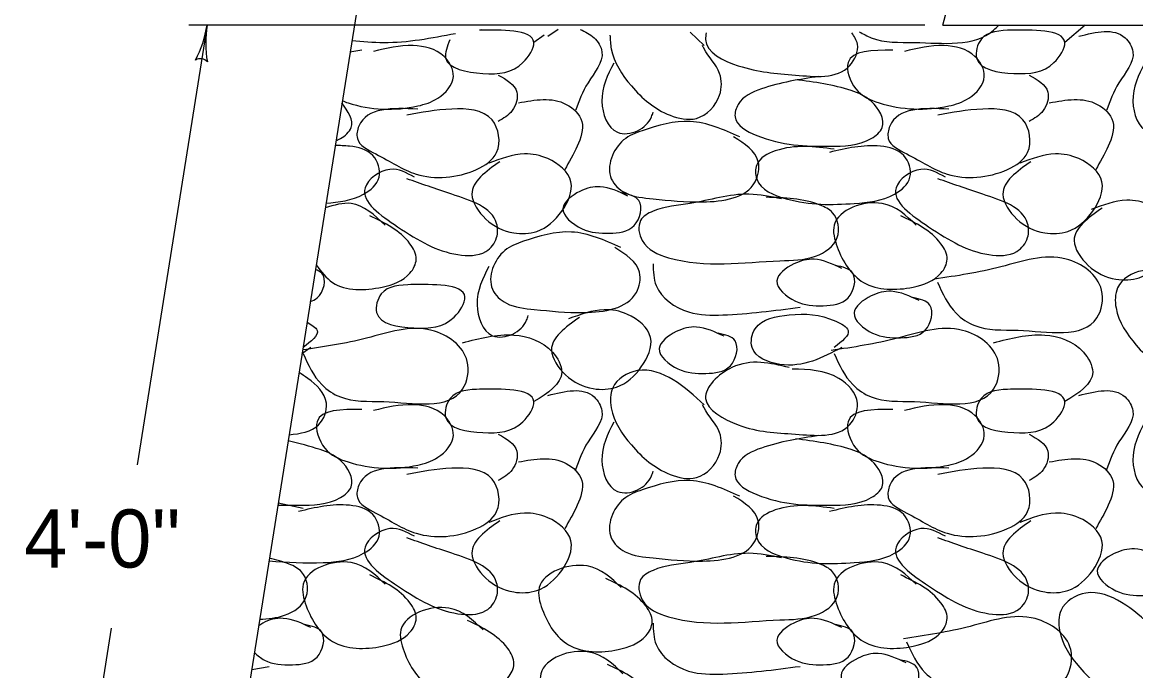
# Model space of a CAD drawing. Extents: x 1007 to 1035.5, y 1000.5 to 1021.5.
# Drawn here: x 1019.391 to 1023.223, y 1003.278 to 1005.51 of the extents above; entities that cross this region are included whole.
import ezdxf

# ---------------------------------------------------------------- set-up
doc = ezdxf.new("R2010")
doc.units = 0
doc.layers.add('Level 1', color=7, linetype='Continuous')

msp = doc.modelspace()

# ---------------------------------------------------------------- linework, layer by layer
at = {"layer": 'Level 1'}
for p, q in [((1021.2755, 1010.1626), (1019.8975, 1001.4998)), ((1022.5593, 1005.4998), (1022.6563, 1005.862)), ((1020.0274, 1005.4998), (1019.7867, 1003.9864)), ((1022.4968, 1005.4998), (1019.9649, 1005.4998)), ((1020.9705, 1005.4825), (1020.969, 1005.485)), ((1021.1997, 1005.4612), (1021.2349, 1005.4863)), ((1022.5593, 1005.4998), (1024.8926, 1005.4998)), ((1023.0494, 1005.4998), (1022.979, 1005.4399)), ((1021.1876, 1005.4649), (1021.1517, 1005.4399)), ((1021.7377, 1005.4292), (1021.6892, 1005.4755)), ((1020.5603, 1005.4134), (1020.5189, 1005.4064)), ((1020.3845, 1004.3905), (1020.3538, 1004.3686)), ((1020.3578, 1003.8365), (1020.2721, 1003.855)), ((1019.6972, 1003.4239), (1019.3912, 1001.4998)), ((1020.1811, 1003.2825), (1020.2407, 1003.293))]:
    msp.add_line(p, q, dxfattribs=at)
for centre, radius, start, end in [((1019.6413, 1005.5612), 0.3909, 332.3093, 350.956), ((1020.4135, 1005.4383), 0.3909, 170.9621, 189.6309), ((1020.4135, 1005.4383), 0.3909, 170.9499, 170.9621), ((1020.004, 1005.3529), 0.0313, 39.7367, 121.8534)]:
    msp.add_arc(centre, radius, start, end, dxfattribs=at)
for points in [[(1020.8628, 1005.4492), (1020.848, 1005.3867), (1020.9758, 1005.3334), (1021.1143, 1005.3707), (1021.1517, 1005.4399), (1020.9705, 1005.4825), (1020.9652, 1005.4825)], [(1021.3112, 1005.4851), (1021.3595, 1005.4559), (1021.3862, 1005.408), (1021.3382, 1005.3014), (1021.2955, 1005.2055)], [(1022.2716, 1005.4771), (1022.3132, 1005.4559), (1022.4623, 1005.4399), (1022.734, 1005.4825), (1022.7517, 1005.4998)], [(1022.7978, 1005.4825), (1022.6913, 1005.4505), (1022.6753, 1005.3867), (1022.8032, 1005.3334), (1022.9417, 1005.3707), (1022.979, 1005.4399), (1022.7978, 1005.4825), (1022.7925, 1005.4825)], [(1023.027, 1005.4612), (1023.1868, 1005.4559), (1023.2135, 1005.408), (1023.1655, 1005.3014), (1023.1228, 1005.2055)], [(1020.5253, 1005.4465), (1020.635, 1005.4399), (1020.8817, 1005.4713)], [(1021.4136, 1005.465), (1021.4182, 1005.4185), (1021.4873, 1005.2907), (1021.6205, 1005.1895), (1021.7112, 1005.1789), (1021.791, 1005.2589), (1021.791, 1005.3334), (1021.7377, 1005.4185), (1021.7325, 1005.4292)], [(1021.7448, 1005.4734), (1021.743, 1005.4505), (1021.855, 1005.36), (1022.052, 1005.328), (1022.2385, 1005.36), (1022.2652, 1005.4345), (1022.246, 1005.4734)], [(1020.4924, 1005.2393), (1020.5123, 1005.2322), (1020.7522, 1005.2215), (1020.8213, 1005.2482), (1020.8747, 1005.3227), (1020.8427, 1005.392), (1020.7362, 1005.4292), (1020.5998, 1005.4092)], [(1022.3877, 1005.4134), (1022.2332, 1005.3707), (1022.2598, 1005.28), (1022.3397, 1005.2322), (1022.5795, 1005.2215), (1022.6487, 1005.2482), (1022.702, 1005.3227), (1022.67, 1005.392), (1022.5635, 1005.4292), (1022.4272, 1005.4092)], [(1021.4268, 1005.3692), (1021.3862, 1005.2375), (1021.4393, 1005.1309), (1021.5087, 1005.1362), (1021.5567, 1005.1842), (1021.562, 1005.2002)], [(1023.2542, 1005.3692), (1023.2135, 1005.2375), (1023.2667, 1005.1309), (1023.336, 1005.1362), (1023.384, 1005.1842), (1023.3893, 1005.2002)], [(1021.0292, 1005.328), (1021.0932, 1005.2694), (1021.0772, 1005.2055), (1021.0292, 1005.1682)], [(1022.8565, 1005.328), (1022.9205, 1005.2694), (1022.9045, 1005.2055), (1022.8565, 1005.1682)], [(1022.132, 1005.3227), (1021.9348, 1005.28), (1021.855, 1005.2269), (1021.8443, 1005.1842), (1021.9188, 1005.1202), (1022.1693, 1005.083), (1022.3132, 1005.1097), (1022.3503, 1005.1469), (1022.3132, 1005.2375), (1022.2438, 1005.2747), (1022.052, 1005.312)], [(1021.0985, 1005.2322), (1021.2635, 1005.2269), (1021.3168, 1005.1682), (1021.3008, 1005.083), (1021.2583, 1005.003)], [(1022.9258, 1005.2322), (1023.0908, 1005.2269), (1023.1442, 1005.1682), (1023.1282, 1005.083), (1023.0857, 1005.003)], [(1020.4706, 1005.1027), (1020.4858, 1005.1097), (1020.523, 1005.1469), (1020.4913, 1005.2325)], [(1020.7522, 1005.2109), (1020.5497, 1005.1522), (1020.5443, 1005.1097), (1020.6083, 1005.0564), (1020.7468, 1004.987), (1020.9547, 1005.003), (1021.0238, 1005.0617), (1021.0078, 1005.1735), (1020.8693, 1005.2109), (1020.7148, 1005.1895)], [(1022.5795, 1005.2109), (1022.377, 1005.1522), (1022.3717, 1005.1097), (1022.4357, 1005.0564), (1022.5742, 1004.987), (1022.782, 1005.003), (1022.8512, 1005.0617), (1022.8352, 1005.1735), (1022.6967, 1005.2109), (1022.5422, 1005.1895)], [(1021.8603, 1005.1149), (1021.6898, 1005.1682), (1021.5247, 1005.1362), (1021.4607, 1005.1044), (1021.4182, 1004.971), (1021.466, 1004.9232), (1021.562, 1004.9019), (1021.7325, 1004.8912), (1021.9135, 1004.9605), (1021.9242, 1005.0297), (1021.839, 1005.1149)], [(1020.4362, 1004.8866), (1020.5657, 1004.9179), (1020.619, 1004.9764), (1020.5977, 1005.051), (1020.5177, 1005.083), (1020.4679, 1005.0855)], [(1021.0345, 1005.0297), (1020.9387, 1004.9179), (1020.9865, 1004.8325), (1021.0825, 1004.7847), (1021.1623, 1004.79), (1021.2477, 1004.8592), (1021.2795, 1004.9605), (1021.1997, 1005.0404), (1021.1197, 1005.0564), (1020.9972, 1005.0244)], [(1022.1852, 1005.0724), (1021.9828, 1005.067), (1021.9188, 1005.019), (1021.9188, 1004.971), (1022.0202, 1004.9019), (1022.2545, 1004.8859), (1022.393, 1004.9179), (1022.4463, 1004.9764), (1022.425, 1005.051), (1022.345, 1005.083), (1022.1693, 1005.0617)], [(1022.8618, 1005.0297), (1022.766, 1004.9179), (1022.8138, 1004.8325), (1022.9098, 1004.7847), (1022.9897, 1004.79), (1023.075, 1004.8592), (1023.1068, 1004.9605), (1023.027, 1005.0404), (1022.947, 1005.0564), (1022.8245, 1005.0244)], [(1020.7415, 1004.9764), (1020.6563, 1005.003), (1020.571, 1004.9392), (1020.6828, 1004.806), (1020.8907, 1004.71), (1020.9865, 1004.7207), (1021.0238, 1004.7687), (1021.0238, 1004.8165), (1020.8693, 1004.9179), (1020.7148, 1004.971)], [(1022.5688, 1004.9764), (1022.4837, 1005.003), (1022.3983, 1004.9392), (1022.5102, 1004.806), (1022.718, 1004.71), (1022.8138, 1004.7207), (1022.8512, 1004.7687), (1022.8512, 1004.8165), (1022.6967, 1004.9179), (1022.5422, 1004.971)], [(1021.4758, 1004.9116), (1021.38, 1004.9436), (1021.3106, 1004.9276), (1021.2521, 1004.8691), (1021.316, 1004.7998), (1021.412, 1004.7838), (1021.4971, 1004.8105), (1021.5131, 1004.8958), (1021.4545, 1004.9223)], [(1022.0042, 1004.9019), (1021.8922, 1004.9179), (1021.6898, 1004.8859), (1021.562, 1004.8592), (1021.5193, 1004.8272), (1021.5247, 1004.758), (1021.6152, 1004.6994), (1021.9988, 1004.6887), (1022.1213, 1004.7047), (1022.1958, 1004.7687), (1022.18, 1004.8539), (1022.1373, 1004.8805), (1021.9508, 1004.9072)], [(1020.6403, 1004.8112), (1020.523, 1004.8859), (1020.4338, 1004.871)], [(1022.4677, 1004.8112), (1022.3503, 1004.8859), (1022.1852, 1004.8112), (1022.1958, 1004.7367), (1022.2865, 1004.6142), (1022.457, 1004.5982), (1022.5528, 1004.6462), (1022.5742, 1004.694), (1022.5528, 1004.7474), (1022.4143, 1004.8432)], [(1023.1072, 1004.8702), (1023.0113, 1004.7583), (1023.0592, 1004.673), (1023.1552, 1004.6252), (1023.235, 1004.6305), (1023.3203, 1004.6997), (1023.3522, 1004.801), (1023.2723, 1004.8808), (1023.1923, 1004.8968), (1023.0698, 1004.8648)], [(1020.4025, 1004.6743), (1020.4592, 1004.6142), (1020.6297, 1004.5982), (1020.7255, 1004.6462), (1020.7468, 1004.694), (1020.7255, 1004.7474), (1020.587, 1004.8432)], [(1021.4514, 1004.7344), (1021.2809, 1004.7877), (1021.1158, 1004.7557), (1021.0518, 1004.7239), (1021.0093, 1004.5905), (1021.0571, 1004.5427), (1021.1531, 1004.5214), (1021.3236, 1004.5107), (1021.5046, 1004.58), (1021.5153, 1004.6492), (1021.4301, 1004.7344)], [(1022.5409, 1004.6147), (1022.6049, 1004.5082), (1022.6689, 1004.4655), (1022.8181, 1004.4495), (1023.0897, 1004.4922), (1023.1057, 1004.588), (1022.9832, 1004.6947), (1022.7594, 1004.668), (1022.5304, 1004.6254)], [(1021.562, 1004.678), (1021.5727, 1004.6035), (1021.6845, 1004.5129), (1021.8017, 1004.5024), (1022.068, 1004.5289)], [(1022.2118, 1004.662), (1022.116, 1004.694), (1022.0467, 1004.678), (1021.9882, 1004.6195), (1022.052, 1004.5502), (1022.148, 1004.5342), (1022.2332, 1004.5609), (1022.2492, 1004.6462), (1022.1905, 1004.6727)], [(1020.3824, 1004.5482), (1020.4058, 1004.5609), (1020.4218, 1004.6462), (1020.4, 1004.6588)], [(1020.997, 1004.6694), (1020.9564, 1004.5377), (1021.0095, 1004.431), (1021.0789, 1004.4364), (1021.1269, 1004.4844), (1021.1322, 1004.5004)], [(1023.475, 1004.5371), (1023.3685, 1004.6224), (1023.246, 1004.6544), (1023.1609, 1004.5957), (1023.1555, 1004.5264), (1023.2247, 1004.3986), (1023.3579, 1004.2974), (1023.4485, 1004.2867), (1023.5284, 1004.3667), (1023.5284, 1004.4412), (1023.475, 1004.5264), (1023.4699, 1004.5371)], [(1020.7333, 1004.6068), (1020.6268, 1004.5748), (1020.6108, 1004.5109), (1020.7387, 1004.4576), (1020.8772, 1004.4949), (1020.9145, 1004.5641), (1020.7333, 1004.6068), (1020.728, 1004.6068)], [(1022.4776, 1004.5516), (1022.3818, 1004.5836), (1022.3124, 1004.5676), (1022.2539, 1004.5091), (1022.3178, 1004.4397), (1022.4138, 1004.4237), (1022.4989, 1004.4504), (1022.5149, 1004.5357), (1022.4563, 1004.5622)], [(1021.3084, 1004.4937), (1021.2126, 1004.3819), (1021.2604, 1004.2966), (1021.3564, 1004.2487), (1021.4363, 1004.2541), (1021.5216, 1004.3232), (1021.5534, 1004.4246), (1021.4736, 1004.5044), (1021.3936, 1004.5204), (1021.2711, 1004.4884)], [(1022.2118, 1004.3905), (1021.9988, 1004.3319), (1021.9028, 1004.3905), (1021.9135, 1004.4545), (1022.0308, 1004.5024), (1022.1905, 1004.481), (1022.2332, 1004.4492), (1022.1852, 1004.3905)], [(1020.3578, 1004.3692), (1020.4218, 1004.2627), (1020.4858, 1004.22), (1020.635, 1004.204), (1020.9067, 1004.2467), (1020.9227, 1004.3425), (1020.8002, 1004.4492), (1020.5763, 1004.4225), (1020.3559, 1004.3818)], [(1020.3711, 1004.4771), (1020.4058, 1004.4492), (1020.3578, 1004.3905)], [(1021.807, 1004.4288), (1021.7112, 1004.4608), (1021.6418, 1004.4448), (1021.5833, 1004.3863), (1021.6472, 1004.317), (1021.7432, 1004.301), (1021.8283, 1004.3277), (1021.8443, 1004.413), (1021.7857, 1004.4395)], [(1022.1852, 1004.3692), (1022.2492, 1004.2627), (1022.3132, 1004.22), (1022.4623, 1004.204), (1022.734, 1004.2467), (1022.75, 1004.3425), (1022.6275, 1004.4492), (1022.4037, 1004.4225), (1022.1747, 1004.3799)], [(1020.9067, 1004.4065), (1021.0825, 1004.4332), (1021.2157, 1004.3745), (1021.2477, 1004.3054), (1021.1517, 1004.204)], [(1022.734, 1004.4065), (1022.9098, 1004.4332), (1023.043, 1004.3745), (1023.075, 1004.3054), (1022.979, 1004.204)], [(1022.0308, 1004.3214), (1021.8337, 1004.3214), (1021.743, 1004.2147), (1021.855, 1004.1242), (1022.052, 1004.0922), (1022.2385, 1004.1242), (1022.2652, 1004.1987), (1022.2012, 1004.284), (1022.0413, 1004.316)], [(1020.3095, 1004.09), (1020.4112, 1004.1242), (1020.4378, 1004.1987), (1020.3738, 1004.284), (1020.3436, 1004.3044)], [(1021.7377, 1004.1934), (1021.6312, 1004.2787), (1021.5087, 1004.3107), (1021.4235, 1004.252), (1021.4182, 1004.1827), (1021.4873, 1004.0549), (1021.6205, 1003.9537), (1021.7112, 1003.943), (1021.791, 1004.023), (1021.791, 1004.0975), (1021.7377, 1004.1827), (1021.7325, 1004.1934)], [(1021.1997, 1004.2254), (1021.3595, 1004.22), (1021.3862, 1004.1722), (1021.3382, 1004.0655), (1021.2955, 1003.9697)], [(1023.027, 1004.2254), (1023.1868, 1004.22), (1023.2135, 1004.1722), (1023.1655, 1004.0655), (1023.1228, 1003.9697)], [(1020.9705, 1004.2467), (1020.864, 1004.2147), (1020.848, 1004.1509), (1020.9758, 1004.0975), (1021.1143, 1004.1349), (1021.1517, 1004.204), (1020.9705, 1004.2467), (1020.9652, 1004.2467)], [(1022.7978, 1004.2467), (1022.6913, 1004.2147), (1022.6753, 1004.1509), (1022.8032, 1004.0975), (1022.9417, 1004.1349), (1022.979, 1004.204), (1022.7978, 1004.2467), (1022.7925, 1004.2467)], [(1020.5603, 1004.1775), (1020.4058, 1004.1349), (1020.4325, 1004.0442), (1020.5123, 1003.9964), (1020.7522, 1003.9857), (1020.8213, 1004.0124), (1020.8747, 1004.0869), (1020.8427, 1004.1562), (1020.7362, 1004.1934), (1020.5998, 1004.1734)], [(1022.3877, 1004.1775), (1022.2332, 1004.1349), (1022.2598, 1004.0442), (1022.3397, 1003.9964), (1022.5795, 1003.9857), (1022.6487, 1004.0124), (1022.702, 1004.0869), (1022.67, 1004.1562), (1022.5635, 1004.1934), (1022.4272, 1004.1734)], [(1021.4268, 1004.1334), (1021.3862, 1004.0017), (1021.4393, 1003.895), (1021.5087, 1003.9004), (1021.5567, 1003.9484), (1021.562, 1003.9644)], [(1023.2542, 1004.1334), (1023.2135, 1004.0017), (1023.2667, 1003.895), (1023.336, 1003.9004), (1023.384, 1003.9484), (1023.3893, 1003.9644)], [(1020.271, 1003.8481), (1020.342, 1003.8472), (1020.4858, 1003.8739), (1020.523, 1003.911), (1020.4858, 1004.0017), (1020.4165, 1004.0389), (1020.3061, 1004.0687)], [(1021.0292, 1004.0922), (1021.0932, 1004.0335), (1021.0772, 1003.9697), (1021.0292, 1003.9324)], [(1022.132, 1004.0869), (1021.9348, 1004.0442), (1021.855, 1003.991), (1021.8443, 1003.9484), (1021.9188, 1003.8844), (1022.1693, 1003.8472), (1022.3132, 1003.8739), (1022.3503, 1003.911), (1022.3132, 1004.0017), (1022.2438, 1004.0389), (1022.052, 1004.0762)], [(1022.8565, 1004.0922), (1022.9205, 1004.0335), (1022.9045, 1003.9697), (1022.8565, 1003.9324)], [(1021.0985, 1003.9964), (1021.2635, 1003.991), (1021.3168, 1003.9324), (1021.3008, 1003.8472), (1021.2583, 1003.7672)], [(1022.9258, 1003.9964), (1023.0908, 1003.991), (1023.1442, 1003.9324), (1023.1282, 1003.8472), (1023.0857, 1003.7672)], [(1020.7522, 1003.975), (1020.5497, 1003.9164), (1020.5443, 1003.8739), (1020.6083, 1003.8205), (1020.7468, 1003.7512), (1020.9547, 1003.7672), (1021.0238, 1003.8259), (1021.0078, 1003.9377), (1020.8693, 1003.975), (1020.7148, 1003.9537)], [(1022.5795, 1003.975), (1022.377, 1003.9164), (1022.3717, 1003.8739), (1022.4357, 1003.8205), (1022.5742, 1003.7512), (1022.782, 1003.7672), (1022.8512, 1003.8259), (1022.8352, 1003.9377), (1022.6967, 1003.975), (1022.5422, 1003.9537)], [(1021.8603, 1003.879), (1021.6898, 1003.9324), (1021.5247, 1003.9004), (1021.4607, 1003.8685), (1021.4182, 1003.7352), (1021.466, 1003.6874), (1021.562, 1003.666), (1021.7325, 1003.6554), (1021.9135, 1003.7247), (1021.9242, 1003.7939), (1021.839, 1003.879)], [(1020.2404, 1003.6556), (1020.4272, 1003.65), (1020.5657, 1003.682), (1020.619, 1003.7405), (1020.5977, 1003.8152), (1020.5177, 1003.8472), (1020.342, 1003.8259)], [(1022.1852, 1003.8365), (1021.9828, 1003.8312), (1021.9188, 1003.7832), (1021.9188, 1003.7352), (1022.0202, 1003.666), (1022.2545, 1003.65), (1022.393, 1003.682), (1022.4463, 1003.7405), (1022.425, 1003.8152), (1022.345, 1003.8472), (1022.1693, 1003.8259)], [(1021.0345, 1003.7939), (1020.9387, 1003.682), (1020.9865, 1003.5967), (1021.0825, 1003.5489), (1021.1623, 1003.5542), (1021.2477, 1003.6234), (1021.2795, 1003.7247), (1021.1997, 1003.8045), (1021.1197, 1003.8205), (1020.9972, 1003.7885)], [(1022.8618, 1003.7939), (1022.766, 1003.682), (1022.8138, 1003.5967), (1022.9098, 1003.5489), (1022.9897, 1003.5542), (1023.075, 1003.6234), (1023.1068, 1003.7247), (1023.027, 1003.8045), (1022.947, 1003.8205), (1022.8245, 1003.7885)], [(1020.7415, 1003.7405), (1020.6563, 1003.7672), (1020.571, 1003.7034), (1020.6828, 1003.5702), (1020.8907, 1003.4742), (1020.9865, 1003.4849), (1021.0238, 1003.5329), (1021.0238, 1003.5807), (1020.8693, 1003.682), (1020.7148, 1003.7352)], [(1022.5688, 1003.7405), (1022.4837, 1003.7672), (1022.3983, 1003.7034), (1022.5102, 1003.5702), (1022.718, 1003.4742), (1022.8138, 1003.4849), (1022.8512, 1003.5329), (1022.8512, 1003.5807), (1022.6967, 1003.682), (1022.5422, 1003.7352)], [(1022.0042, 1003.666), (1021.8922, 1003.682), (1021.6898, 1003.65), (1021.562, 1003.6234), (1021.5193, 1003.5914), (1021.5247, 1003.5222), (1021.6152, 1003.4635), (1021.9988, 1003.4529), (1022.1213, 1003.4689), (1022.1958, 1003.5329), (1022.18, 1003.618), (1022.1373, 1003.6447), (1021.9508, 1003.6714)], [(1023.3145, 1003.665), (1023.2187, 1003.697), (1023.1494, 1003.681), (1023.0909, 1003.6225), (1023.1547, 1003.5532), (1023.2507, 1003.5372), (1023.3359, 1003.5639), (1023.3519, 1003.6492), (1023.2932, 1003.6757)], [(1020.2085, 1003.455), (1020.294, 1003.4689), (1020.3685, 1003.5329), (1020.3527, 1003.618), (1020.31, 1003.6447), (1020.242, 1003.6653)], [(1020.6403, 1003.5754), (1020.523, 1003.65), (1020.3578, 1003.5754), (1020.3685, 1003.5009), (1020.4592, 1003.3784), (1020.6297, 1003.3624), (1020.7255, 1003.4104), (1020.7468, 1003.4582), (1020.7255, 1003.5115), (1020.587, 1003.6074)], [(1021.4526, 1003.5638), (1021.3353, 1003.6384), (1021.1701, 1003.5638), (1021.1808, 1003.4893), (1021.2714, 1003.3668), (1021.4419, 1003.3508), (1021.5378, 1003.3988), (1021.5591, 1003.4466), (1021.5378, 1003.4999), (1021.3993, 1003.5958)], [(1022.4677, 1003.5754), (1022.3503, 1003.65), (1022.1852, 1003.5754), (1022.1958, 1003.5009), (1022.2865, 1003.3784), (1022.457, 1003.3624), (1022.5528, 1003.4104), (1022.5742, 1003.4582), (1022.5528, 1003.5115), (1022.4143, 1003.6074)], [(1023.2807, 1003.4278), (1023.1742, 1003.5131), (1023.0517, 1003.5451), (1022.9665, 1003.4865), (1022.9612, 1003.4171), (1023.0303, 1003.2893), (1023.1635, 1003.1881), (1023.2542, 1003.1775), (1023.334, 1003.2575), (1023.334, 1003.332), (1023.2807, 1003.4171), (1023.2755, 1003.4278)], [(1020.9768, 1003.4186), (1020.8595, 1003.4933), (1020.6943, 1003.4186), (1020.705, 1003.3441), (1020.7957, 1003.2216), (1020.9662, 1003.2056), (1021.062, 1003.2536), (1021.0833, 1003.3015), (1021.062, 1003.3548), (1020.9235, 1003.4506)], [(1020.3845, 1003.4262), (1020.2887, 1003.4582), (1020.2193, 1003.4422), (1020.2049, 1003.432)], [(1022.2118, 1003.4262), (1022.116, 1003.4582), (1022.0467, 1003.4422), (1021.9882, 1003.3837), (1022.052, 1003.3144), (1022.148, 1003.2984), (1022.2332, 1003.325), (1022.2492, 1003.4104), (1022.1905, 1003.4369)], [(1022.4346, 1003.3772), (1022.4986, 1003.2707), (1022.5626, 1003.2281), (1022.7118, 1003.2121), (1022.9835, 1003.2547), (1022.9995, 1003.3506), (1022.877, 1003.4572), (1022.6531, 1003.4306), (1022.4241, 1003.3879)], [(1020.1903, 1003.3402), (1020.2247, 1003.3144), (1020.3207, 1003.2984), (1020.4058, 1003.325), (1020.4218, 1003.4104), (1020.3632, 1003.4369)], [(1021.562, 1003.4422), (1021.5727, 1003.3677), (1021.6845, 1003.277), (1021.8017, 1003.2665), (1022.068, 1003.293)], [(1021.4584, 1003.2677), (1021.3411, 1003.3423), (1021.1759, 1003.2677), (1021.1866, 1003.1932), (1021.2772, 1003.0707), (1021.4477, 1003.0547), (1021.5436, 1003.1027), (1021.5649, 1003.1505), (1021.5436, 1003.2038), (1021.4051, 1003.2997)], [(1022.4326, 1003.3051), (1022.3368, 1003.3371), (1022.2675, 1003.3211), (1022.209, 1003.2626), (1022.2728, 1003.1932), (1022.3688, 1003.1772), (1022.454, 1003.2039), (1022.47, 1003.2892), (1022.4113, 1003.3157)]]:
    msp.add_spline(points, degree=3, dxfattribs=at)

# ---------------------------------------------------------------- texts
msp.add_text("4'-0''", height=0.2, dxfattribs=at).set_placement((1019.3978, 1003.633))

doc.saveas('drawing.dxf')
